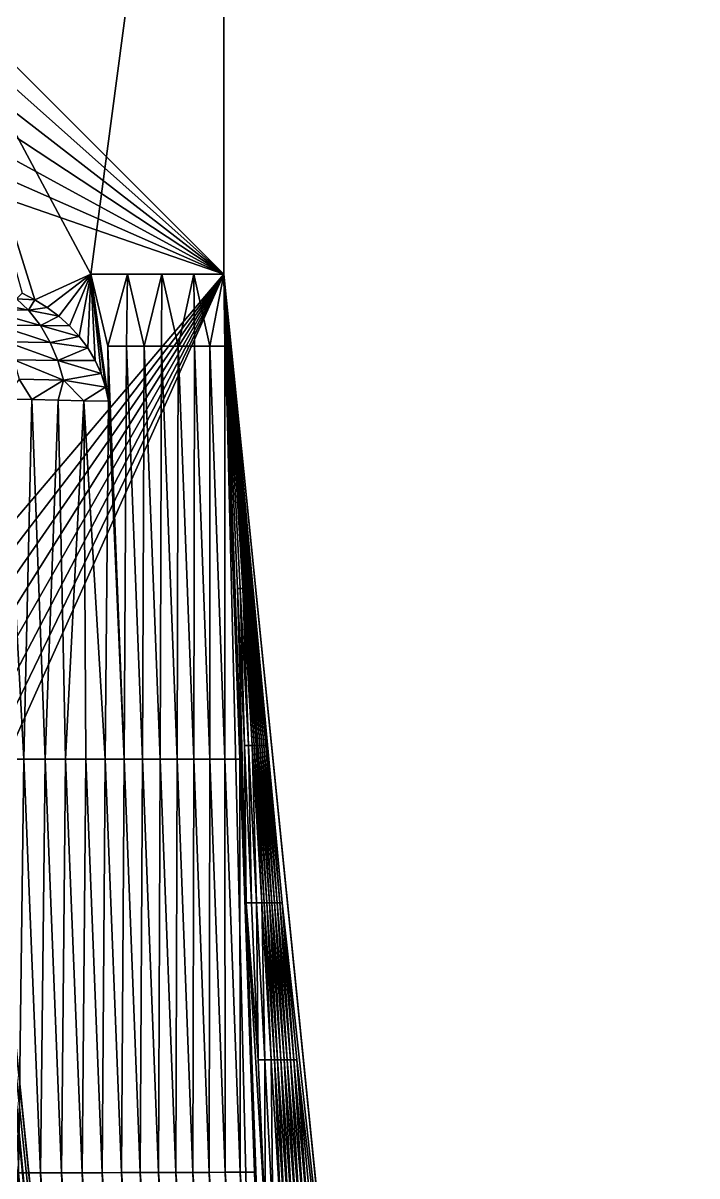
# Model space of a CAD drawing. Extents: x -53 to 3.8, y 0 to 88.2.
# Drawn here: x -5.92 to 3.49, y 57.65 to 73.76 of the extents above; entities that cross this region are included whole.
import ezdxf

# ---------------------------------------------------------------- set-up
doc = ezdxf.new("R2010")
doc.units = 0

msp = doc.modelspace()

# ---------------------------------------------------------------- linework, layer by layer
for points in [[(-4.97569, 70.249, 13.5), (-3.119, 84.249, 13.5), (-7.119, 74.249, 13.5)], [(-3.119, 70.249), (-7.119, 74.249), (-3.119, 84.249)], [(-4.97569, 70.249, 13.5), (-3.119, 70.249, 13.5), (-3.119, 84.249, 13.5)], [(-3.119, 70.249), (-3.119, 84.249), (-3.119, 79.4532, 4.36866)], [(-3.119, 84.249, 13.5), (-3.119, 70.249, 13.5), (-3.119, 79.8805, 12.1121)], [(-3.119, 79.8805, 12.1121), (-3.119, 70.249, 13.5), (-3.119, 79.4532, 12.0039)], [(-3.119, 79.0405, 4.52319), (-3.119, 70.249), (-3.119, 79.4532, 4.36866)], [(-3.119, 79.4532, 12.0039), (-3.119, 70.249, 13.5), (-3.119, 79.0405, 11.8494)], [(-3.119, 70.249, 0.52924), (-3.119, 70.249), (-3.119, 79.0405, 4.52319)], [(-3.119, 78.6473, 4.72218), (-3.119, 70.249, 0.52924), (-3.119, 79.0405, 4.52319)], [(-3.119, 79.0405, 11.8494), (-3.119, 70.249, 13.5), (-3.119, 78.6473, 11.6504)], [(-3.119, 78.2784, 4.96322), (-3.119, 70.249, 0.52924), (-3.119, 78.6473, 4.72218)], [(-3.119, 78.6473, 11.6504), (-3.119, 70.249, 13.5), (-3.119, 78.2784, 11.4093)], [(-3.119, 77.9382, 5.24338), (-3.119, 70.249, 0.52924), (-3.119, 78.2784, 4.96322)], [(-3.119, 78.2784, 11.4093), (-3.119, 70.249, 13.5), (-3.119, 77.9382, 11.1292)], [(-3.119, 70.249, 5.40849), (-3.119, 70.249, 0.52924), (-3.119, 77.9382, 5.24338)], [(-3.119, 77.6309, 5.55927), (-3.119, 70.249, 5.40849), (-3.119, 77.9382, 5.24338)], [(-3.119, 77.9382, 11.1292), (-3.119, 70.249, 13.5), (-3.119, 77.6309, 10.8133)], [(-3.119, 77.3602, 5.90705), (-3.119, 70.249, 5.40849), (-3.119, 77.6309, 5.55927)], [(-3.119, 77.6309, 10.8133), (-3.119, 70.249, 13.5), (-3.119, 77.3602, 10.4655)], [(-3.119, 77.1294, 6.28249), (-3.119, 70.249, 5.40849), (-3.119, 77.3602, 5.90705)], [(-3.119, 77.3602, 10.4655), (-3.119, 70.249, 10.2877), (-3.119, 77.1294, 10.0901)], [(-3.119, 70.249, 13.5), (-3.119, 70.249, 10.2877), (-3.119, 77.3602, 10.4655)], [(-3.119, 76.9413, 6.68104), (-3.119, 70.249, 5.40849), (-3.119, 77.1294, 6.28249)], [(-3.119, 77.1294, 10.0901), (-3.119, 70.249, 10.2877), (-3.119, 76.9413, 9.69152)], [(-3.119, 76.7982, 7.09787), (-3.119, 70.249, 5.40849), (-3.119, 76.9413, 6.68104)], [(-3.119, 76.9413, 9.69152), (-3.119, 70.249, 10.2877), (-3.119, 76.7982, 9.27469)], [(-3.119, 76.7019, 7.5279), (-3.119, 70.249, 5.40849), (-3.119, 76.7982, 7.09787)], [(-3.119, 76.7982, 9.27469), (-3.119, 70.249, 10.2877), (-3.119, 76.7019, 8.84466)], [(-3.119, 76.6534, 7.96593), (-3.119, 70.249, 5.40849), (-3.119, 76.7019, 7.5279)], [(-3.119, 76.7019, 8.84466), (-3.119, 70.249, 10.2877), (-3.119, 76.6534, 8.40663)], [(-3.119, 70.249, 10.2877), (-3.119, 70.249, 5.40849), (-3.119, 76.6534, 7.96593)], [(-3.119, 76.6534, 8.40663), (-3.119, 70.249, 10.2877), (-3.119, 76.6534, 7.96593)], [(-7.14091, 73.8309), (-7.119, 74.249), (-3.119, 70.249)], [(-5.75654, 69.8932, 13.5), (-4.97569, 70.249, 13.5), (-7.119, 74.249, 13.5)], [(-7.119, 74.249, 13.5), (-5.93662, 69.9861, 13.5), (-5.75654, 69.8932, 13.5)], [(-7.20641, 73.4174), (-7.14091, 73.8309), (-3.119, 70.249)], [(-3.119, 70.249), (-7.31477, 73.0129), (-7.20641, 73.4174)], [(-7.46482, 72.6221), (-7.31477, 73.0129), (-3.119, 70.249)], [(-7.6549, 72.249), (-7.46482, 72.6221), (-3.119, 70.249)], [(-3.119, 70.249), (-7.88293, 71.8979), (-7.6549, 72.249)], [(-7.88293, 71.8979), (-3.119, 70.249), (-7.50443, 65.0945)], [(-7.50443, 65.0945), (-3.119, 70.249), (-7.26891, 64.8411)], [(-7.26891, 64.8411), (-3.119, 70.249), (-7.05624, 64.5684)], [(-7.05624, 64.5684), (-3.119, 70.249), (-6.86767, 64.2779)], [(-6.86767, 64.2779), (-3.119, 70.249), (-6.70462, 63.9715)], [(-6.70462, 63.9715), (-3.119, 70.249), (-6.56905, 63.6529)], [(-6.56905, 63.6529), (-3.119, 70.249), (-6.46167, 63.3241)], [(-6.46167, 63.3241), (-3.119, 70.249), (-6.38309, 62.9872)], [(-6.38309, 62.9872), (-3.119, 70.249), (-1.84729, 18.2287)], [(-5.58488, 69.786, 13.5), (-4.97569, 70.249, 13.5), (-5.75654, 69.8932, 13.5)], [(-5.42306, 69.6644, 13.5), (-4.97569, 70.249, 13.5), (-5.58488, 69.786, 13.5)], [(-5.27308, 69.5289, 13.5), (-4.97569, 70.249, 13.5), (-5.42306, 69.6644, 13.5)], [(-5.13711, 69.3801, 13.5), (-4.97569, 70.249, 13.5), (-5.27308, 69.5289, 13.5)], [(-5.01681, 69.2187, 13.5), (-4.97569, 70.249, 13.5), (-5.13711, 69.3801, 13.5)], [(-4.91391, 69.0451, 13.5), (-4.97569, 70.249, 13.5), (-5.01681, 69.2187, 13.5)], [(-4.97569, 70.249, 13.5), (-4.73069, 68.4739, 13.5), (-4.73732, 69.2436, 13.3461)], [(-4.46493, 70.249, 12.7247), (-4.97569, 70.249, 13.5), (-4.73732, 69.2436, 13.3461)], [(-3.119, 70.249, 13.5), (-4.97569, 70.249, 13.5), (-4.46493, 70.249, 12.7247)], [(-4.83098, 68.862, 13.5), (-4.97569, 70.249, 13.5), (-4.91391, 69.0451, 13.5)], [(-4.76953, 68.6712, 13.5), (-4.97569, 70.249, 13.5), (-4.83098, 68.862, 13.5)], [(-4.73069, 68.4739, 13.5), (-4.97569, 70.249, 13.5), (-4.76953, 68.6712, 13.5)], [(-4.73732, 69.2436, 13.3461), (-4.47972, 69.2436, 12.948), (-4.46493, 70.249, 12.7247)], [(-4.47972, 69.2436, 12.948), (-4.23001, 69.2436, 12.5449), (-4.46493, 70.249, 12.7247)], [(-4.46493, 70.249, 12.7247), (-4.23001, 69.2436, 12.5449), (-3.98476, 70.249, 11.93)], [(-4.46493, 70.249, 12.7247), (-3.98476, 70.249, 11.93), (-3.119, 70.249, 13.5)], [(-4.23001, 69.2436, 12.5449), (-3.98829, 69.2436, 12.137), (-3.98476, 70.249, 11.93)], [(-3.98829, 69.2436, 12.137), (-3.75467, 69.2436, 11.7245), (-3.98476, 70.249, 11.93)], [(-3.98476, 70.249, 11.93), (-3.75467, 69.2436, 11.7245), (-3.53588, 70.249, 11.1173)], [(-3.98476, 70.249, 11.93), (-3.53588, 70.249, 11.1173), (-3.119, 70.249, 13.5)], [(-3.75467, 69.2436, 11.7245), (-3.52923, 69.2436, 11.3074), (-3.53588, 70.249, 11.1173)], [(-3.53588, 70.249, 11.1173), (-3.31208, 69.2436, 10.8859), (-3.119, 70.249, 10.2877)], [(-3.52923, 69.2436, 11.3074), (-3.31208, 69.2436, 10.8859), (-3.53588, 70.249, 11.1173)], [(-3.119, 70.249, 13.5), (-3.53588, 70.249, 11.1173), (-3.119, 70.249, 10.2877)], [(-3.31208, 69.2436, 10.8859), (-3.10332, 69.2436, 10.4602), (-3.119, 70.249, 10.2877)], [(-3.119, 70.249, 10.2877), (-2.89619, 63.4733, 11.2315), (-2.80412, 61.4679, 11.4601)], [(-3.10332, 69.2436, 10.4602), (-2.89619, 63.4733, 11.2315), (-3.119, 70.249, 10.2877)], [(-3.119, 70.249, 5.40849), (-2.85375, 65.8584, 7.00665), (-2.83578, 65.8584, 6.3621)], [(-2.81781, 65.8584, 5.71756), (-3.119, 70.249, 5.40849), (-2.83578, 65.8584, 6.3621)], [(-2.79984, 65.8584, 5.07301), (-3.119, 70.249, 5.40849), (-2.81781, 65.8584, 5.71756)], [(-2.80412, 61.4679, 11.4601), (-2.92562, 65.8584, 9.58483), (-3.119, 70.249, 10.2877)], [(-2.88969, 65.8584, 8.29574), (-3.119, 70.249, 10.2877), (-2.92562, 65.8584, 9.58483)], [(-3.119, 70.249, 5.40849), (-3.119, 70.249, 10.2877), (-2.88969, 65.8584, 8.29574)], [(-2.85375, 65.8584, 7.00665), (-3.119, 70.249, 5.40849), (-2.88969, 65.8584, 8.29574)], [(-3.119, 70.249, 5.40849), (-2.74594, 65.8584, 3.13938), (-3.119, 70.249, 0.52924)], [(-2.76391, 65.8584, 3.78392), (-2.74594, 65.8584, 3.13938), (-3.119, 70.249, 5.40849)], [(-2.78187, 65.8584, 4.42847), (-2.76391, 65.8584, 3.78392), (-3.119, 70.249, 5.40849)], [(-3.119, 70.249, 0.52924), (-2.301, 61.4679, 1.95152), (-1.38904, 53.1781, 0.65349)], [(-2.5055, 63.6632, 1.90091), (-2.301, 61.4679, 1.95152), (-3.119, 70.249, 0.52924)], [(-2.71, 65.8584, 1.85029), (-2.5055, 63.6632, 1.90091), (-3.119, 70.249, 0.52924)], [(-2.72797, 65.8584, 2.49483), (-3.119, 70.249, 0.52924), (-2.74594, 65.8584, 3.13938)], [(-2.71, 65.8584, 1.85029), (-3.119, 70.249, 0.52924), (-2.72797, 65.8584, 2.49483)], [(-2.78187, 65.8584, 4.42847), (-3.119, 70.249, 5.40849), (-2.79984, 65.8584, 5.07301)], [(-3.119, 70.249), (0.34092, 36.1072, 0.77773), (3.4933, 5)], [(-1.38904, 53.1781, 0.65349), (0.34092, 36.1072, 0.77773), (-3.119, 70.249)], [(-3.119, 70.249, 0.52924), (-1.38904, 53.1781, 0.65349), (-3.119, 70.249)], [(-3.119, 70.249), (3.4933, 5), (-1.84729, 18.2287)], [(-6.61136, 69.9069, 14.6148), (-5.8474, 69.745, 13.9531), (-6.01297, 69.904, 13.8331)], [(-6.45154, 69.7493, 14.7417), (-5.8474, 69.745, 13.9531), (-6.61136, 69.9069, 14.6148)], [(-6.01297, 69.904, 13.8331), (-5.75654, 69.8932, 13.5), (-5.93662, 69.9861, 13.5)], [(-5.67886, 69.5303, 14.0754), (-6.45154, 69.7493, 14.7417), (-6.28863, 69.5362, 14.8711)], [(-5.8474, 69.745, 13.9531), (-6.45154, 69.7493, 14.7417), (-5.67886, 69.5303, 14.0754)], [(-5.8474, 69.745, 13.9531), (-5.75654, 69.8932, 13.5), (-6.01297, 69.904, 13.8331)], [(-5.8474, 69.745, 13.9531), (-5.58488, 69.786, 13.5), (-5.75654, 69.8932, 13.5)], [(-5.42306, 69.6644, 13.5), (-5.58488, 69.786, 13.5), (-5.8474, 69.745, 13.9531)], [(-5.67886, 69.5303, 14.0754), (-5.42306, 69.6644, 13.5), (-5.8474, 69.745, 13.9531)], [(-5.27308, 69.5289, 13.5), (-5.42306, 69.6644, 13.5), (-5.67886, 69.5303, 14.0754)], [(-5.54283, 69.2966, 14.174), (-6.28863, 69.5362, 14.8711), (-6.15689, 69.3043, 14.9757)], [(-5.67886, 69.5303, 14.0754), (-6.28863, 69.5362, 14.8711), (-5.54283, 69.2966, 14.174)], [(-5.13711, 69.3801, 13.5), (-5.27308, 69.5289, 13.5), (-5.67886, 69.5303, 14.0754)], [(-5.54283, 69.2966, 14.174), (-5.13711, 69.3801, 13.5), (-5.67886, 69.5303, 14.0754)], [(-5.4354, 69.0413, 14.2519), (-6.15689, 69.3043, 14.9757), (-6.05252, 69.0507, 15.0587)], [(-5.54283, 69.2966, 14.174), (-6.15689, 69.3043, 14.9757), (-5.4354, 69.0413, 14.2519)], [(-5.01681, 69.2187, 13.5), (-5.13711, 69.3801, 13.5), (-5.54283, 69.2966, 14.174)], [(-5.4354, 69.0413, 14.2519), (-5.01681, 69.2187, 13.5), (-5.54283, 69.2966, 14.174)], [(-4.91391, 69.0451, 13.5), (-5.01681, 69.2187, 13.5), (-5.4354, 69.0413, 14.2519)], [(-4.73732, 69.2436, 13.3461), (-4.73069, 68.4739, 13.5), (-4.51174, 63.4733, 14.1871)], [(-4.51174, 63.4733, 14.1871), (-4.47972, 69.2436, 12.948), (-4.73732, 69.2436, 13.3461)], [(-4.25581, 63.4733, 13.7791), (-4.47972, 69.2436, 12.948), (-4.51174, 63.4733, 14.1871)], [(-4.23001, 69.2436, 12.5449), (-4.47972, 69.2436, 12.948), (-4.25581, 63.4733, 13.7791)], [(-4.25581, 63.4733, 13.7791), (-4.0081, 63.4733, 13.366), (-4.23001, 69.2436, 12.5449)], [(-4.0081, 63.4733, 13.366), (-3.98829, 69.2436, 12.137), (-4.23001, 69.2436, 12.5449)], [(-3.76869, 63.4733, 12.9481), (-3.98829, 69.2436, 12.137), (-4.0081, 63.4733, 13.366)], [(-3.75467, 69.2436, 11.7245), (-3.98829, 69.2436, 12.137), (-3.76869, 63.4733, 12.9481)], [(-3.76869, 63.4733, 12.9481), (-3.5377, 63.4733, 12.5256), (-3.75467, 69.2436, 11.7245)], [(-3.5377, 63.4733, 12.5256), (-3.52923, 69.2436, 11.3074), (-3.75467, 69.2436, 11.7245)], [(-3.31521, 63.4733, 12.0985), (-3.52923, 69.2436, 11.3074), (-3.5377, 63.4733, 12.5256)], [(-3.31208, 69.2436, 10.8859), (-3.52923, 69.2436, 11.3074), (-3.31521, 63.4733, 12.0985)], [(-3.31521, 63.4733, 12.0985), (-3.10134, 63.4733, 11.6671), (-3.31208, 69.2436, 10.8859)], [(-3.10134, 63.4733, 11.6671), (-3.10332, 69.2436, 10.4602), (-3.31208, 69.2436, 10.8859)], [(-3.10134, 63.4733, 11.6671), (-2.89619, 63.4733, 11.2315), (-3.10332, 69.2436, 10.4602)], [(-6.05252, 69.0507, 15.0587), (-5.97762, 68.7807, 15.1183), (-5.35877, 68.7696, 14.3075)], [(-5.4354, 69.0413, 14.2519), (-6.05252, 69.0507, 15.0587), (-5.35877, 68.7696, 14.3075)], [(-4.83098, 68.862, 13.5), (-4.91391, 69.0451, 13.5), (-5.4354, 69.0413, 14.2519)], [(-5.35877, 68.7696, 14.3075), (-4.83098, 68.862, 13.5), (-5.4354, 69.0413, 14.2519)], [(-6.18103, 68.5045, 15.4592), (-5.79976, 68.4971, 14.9835), (-5.97762, 68.7807, 15.1183)], [(-5.97762, 68.7807, 15.1183), (-5.79976, 68.4971, 14.9835), (-5.35877, 68.7696, 14.3075)], [(-4.76953, 68.6712, 13.5), (-4.83098, 68.862, 13.5), (-5.35877, 68.7696, 14.3075)], [(-5.79976, 68.4971, 14.9835), (-5.43077, 68.4896, 14.4982), (-5.35877, 68.7696, 14.3075)], [(-5.35877, 68.7696, 14.3075), (-5.43077, 68.4896, 14.4982), (-5.07434, 68.4818, 14.0036)], [(-5.07434, 68.4818, 14.0036), (-4.76953, 68.6712, 13.5), (-5.35877, 68.7696, 14.3075)], [(-4.73069, 68.4739, 13.5), (-4.76953, 68.6712, 13.5), (-5.07434, 68.4818, 14.0036)], [(-5.91091, 63.4733, 16.1463), (-6.18103, 68.5045, 15.4592), (-6.21395, 63.4733, 16.5207)], [(-5.91091, 63.4733, 16.1463), (-5.79976, 68.4971, 14.9835), (-6.18103, 68.5045, 15.4592)], [(-5.61547, 63.4733, 15.7658), (-5.79976, 68.4971, 14.9835), (-5.91091, 63.4733, 16.1463)], [(-5.61547, 63.4733, 15.7658), (-5.43077, 68.4896, 14.4982), (-5.79976, 68.4971, 14.9835)], [(-5.32773, 63.4733, 15.3795), (-5.43077, 68.4896, 14.4982), (-5.61547, 63.4733, 15.7658)], [(-5.32773, 63.4733, 15.3795), (-5.07434, 68.4818, 14.0036), (-5.43077, 68.4896, 14.4982)], [(-5.0478, 63.4733, 14.9875), (-5.07434, 68.4818, 14.0036), (-5.32773, 63.4733, 15.3795)], [(-4.77576, 63.4733, 14.59), (-5.07434, 68.4818, 14.0036), (-5.0478, 63.4733, 14.9875)], [(-4.73069, 68.4739, 13.5), (-5.07434, 68.4818, 14.0036), (-4.77576, 63.4733, 14.59)], [(-4.73069, 68.4739, 13.5), (-4.77576, 63.4733, 14.59), (-4.51174, 63.4733, 14.1871)], [(-2.82893, 63.6632, 9.84328), (-2.92562, 65.8584, 9.58483), (-2.80412, 61.4679, 11.4601)], [(-2.82893, 63.6632, 9.84328), (-2.88969, 65.8584, 8.29574), (-2.92562, 65.8584, 9.58483)], [(-2.77503, 63.6632, 8.51955), (-2.88969, 65.8584, 8.29574), (-2.82893, 63.6632, 9.84328)], [(-2.77503, 63.6632, 8.51955), (-2.85375, 65.8584, 7.00665), (-2.88969, 65.8584, 8.29574)], [(-2.85375, 65.8584, 7.00665), (-2.77503, 63.6632, 8.51955), (-2.72112, 63.6632, 7.19582)], [(-2.83578, 65.8584, 6.3621), (-2.85375, 65.8584, 7.00665), (-2.72112, 63.6632, 7.19582)], [(-2.83578, 65.8584, 6.3621), (-2.72112, 63.6632, 7.19582), (-2.69417, 63.6632, 6.53396)], [(-2.69417, 63.6632, 6.53396), (-2.81781, 65.8584, 5.71756), (-2.83578, 65.8584, 6.3621)], [(-2.66722, 63.6632, 5.87209), (-2.79984, 65.8584, 5.07301), (-2.81781, 65.8584, 5.71756)], [(-2.66722, 63.6632, 5.87209), (-2.81781, 65.8584, 5.71756), (-2.69417, 63.6632, 6.53396)], [(-2.64026, 63.6632, 5.21023), (-2.79984, 65.8584, 5.07301), (-2.66722, 63.6632, 5.87209)], [(-2.79984, 65.8584, 5.07301), (-2.64026, 63.6632, 5.21023), (-2.78187, 65.8584, 4.42847)], [(-2.61331, 63.6632, 4.54836), (-2.76391, 65.8584, 3.78392), (-2.78187, 65.8584, 4.42847)], [(-2.64026, 63.6632, 5.21023), (-2.61331, 63.6632, 4.54836), (-2.78187, 65.8584, 4.42847)], [(-2.76391, 65.8584, 3.78392), (-2.58636, 63.6632, 3.8865), (-2.74594, 65.8584, 3.13938)], [(-2.61331, 63.6632, 4.54836), (-2.58636, 63.6632, 3.8865), (-2.76391, 65.8584, 3.78392)], [(-2.74594, 65.8584, 3.13938), (-2.55941, 63.6632, 3.22464), (-2.72797, 65.8584, 2.49483)], [(-2.58636, 63.6632, 3.8865), (-2.55941, 63.6632, 3.22464), (-2.74594, 65.8584, 3.13938)], [(-2.72797, 65.8584, 2.49483), (-2.53245, 63.6632, 2.56277), (-2.71, 65.8584, 1.85029)], [(-2.55941, 63.6632, 3.22464), (-2.53245, 63.6632, 2.56277), (-2.72797, 65.8584, 2.49483)], [(-2.53245, 63.6632, 2.56277), (-2.5055, 63.6632, 1.90091), (-2.71, 65.8584, 1.85029)], [(-2.73225, 61.4679, 10.1017), (-2.82893, 63.6632, 9.84328), (-2.80412, 61.4679, 11.4601)], [(-2.77503, 63.6632, 8.51955), (-2.82893, 63.6632, 9.84328), (-2.73225, 61.4679, 10.1017)], [(-2.77503, 63.6632, 8.51955), (-2.73225, 61.4679, 10.1017), (-2.66037, 61.4679, 8.74336)], [(-2.72112, 63.6632, 7.19582), (-2.77503, 63.6632, 8.51955), (-2.66037, 61.4679, 8.74336)], [(-2.72112, 63.6632, 7.19582), (-2.66037, 61.4679, 8.74336), (-2.5885, 61.4679, 7.38499)], [(-2.72112, 63.6632, 7.19582), (-2.5885, 61.4679, 7.38499), (-2.69417, 63.6632, 6.53396)], [(-2.69417, 63.6632, 6.53396), (-2.5885, 61.4679, 7.38499), (-2.55256, 61.4679, 6.70581)], [(-2.55256, 61.4679, 6.70581), (-2.66722, 63.6632, 5.87209), (-2.69417, 63.6632, 6.53396)], [(-2.51662, 61.4679, 6.02663), (-2.64026, 63.6632, 5.21023), (-2.66722, 63.6632, 5.87209)], [(-2.51662, 61.4679, 6.02663), (-2.66722, 63.6632, 5.87209), (-2.55256, 61.4679, 6.70581)], [(-2.48069, 61.4679, 5.34744), (-2.64026, 63.6632, 5.21023), (-2.51662, 61.4679, 6.02663)], [(-2.48069, 61.4679, 5.34744), (-2.61331, 63.6632, 4.54836), (-2.64026, 63.6632, 5.21023)], [(-2.44475, 61.4679, 4.66826), (-2.58636, 63.6632, 3.8865), (-2.61331, 63.6632, 4.54836)], [(-2.61331, 63.6632, 4.54836), (-2.48069, 61.4679, 5.34744), (-2.44475, 61.4679, 4.66826)], [(-2.40881, 61.4679, 3.98907), (-2.58636, 63.6632, 3.8865), (-2.44475, 61.4679, 4.66826)], [(-2.40881, 61.4679, 3.98907), (-2.55941, 63.6632, 3.22464), (-2.58636, 63.6632, 3.8865)], [(-2.37287, 61.4679, 3.30989), (-2.55941, 63.6632, 3.22464), (-2.40881, 61.4679, 3.98907)], [(-2.37287, 61.4679, 3.30989), (-2.53245, 63.6632, 2.56277), (-2.55941, 63.6632, 3.22464)], [(-2.33694, 61.4679, 2.63071), (-2.53245, 63.6632, 2.56277), (-2.37287, 61.4679, 3.30989)], [(-2.33694, 61.4679, 2.63071), (-2.5055, 63.6632, 1.90091), (-2.53245, 63.6632, 2.56277)], [(-2.301, 61.4679, 1.95152), (-2.5055, 63.6632, 1.90091), (-2.33694, 61.4679, 2.63071)], [(-5.98449, 57.693, 17.4222), (-5.91091, 63.4733, 16.1463), (-6.21395, 63.4733, 16.5207)], [(-5.68129, 57.6937, 17.0379), (-5.91091, 63.4733, 16.1463), (-5.98449, 57.693, 17.4222)], [(-5.68129, 57.6937, 17.0379), (-5.61547, 63.4733, 15.7658), (-5.91091, 63.4733, 16.1463)], [(-5.38599, 57.6945, 16.6476), (-5.61547, 63.4733, 15.7658), (-5.68129, 57.6937, 17.0379)], [(-5.38599, 57.6945, 16.6476), (-5.32773, 63.4733, 15.3795), (-5.61547, 63.4733, 15.7658)], [(-5.09871, 57.6953, 16.2513), (-5.32773, 63.4733, 15.3795), (-5.38599, 57.6945, 16.6476)], [(-5.09871, 57.6953, 16.2513), (-5.0478, 63.4733, 14.9875), (-5.32773, 63.4733, 15.3795)], [(-4.81954, 57.696, 15.8493), (-5.0478, 63.4733, 14.9875), (-5.09871, 57.6953, 16.2513)], [(-4.77576, 63.4733, 14.59), (-5.0478, 63.4733, 14.9875), (-4.81954, 57.696, 15.8493)], [(-4.77576, 63.4733, 14.59), (-4.81954, 57.696, 15.8493), (-4.54858, 57.6968, 15.4418)], [(-4.51174, 63.4733, 14.1871), (-4.77576, 63.4733, 14.59), (-4.54858, 57.6968, 15.4418)], [(-4.28594, 57.6976, 15.0289), (-4.51174, 63.4733, 14.1871), (-4.54858, 57.6968, 15.4418)], [(-4.25581, 63.4733, 13.7791), (-4.51174, 63.4733, 14.1871), (-4.28594, 57.6976, 15.0289)], [(-4.28594, 57.6976, 15.0289), (-4.03172, 57.6983, 14.6108), (-4.25581, 63.4733, 13.7791)], [(-4.03172, 57.6983, 14.6108), (-4.0081, 63.4733, 13.366), (-4.25581, 63.4733, 13.7791)], [(-3.78603, 57.6991, 14.1877), (-4.0081, 63.4733, 13.366), (-4.03172, 57.6983, 14.6108)], [(-3.76869, 63.4733, 12.9481), (-4.0081, 63.4733, 13.366), (-3.78603, 57.6991, 14.1877)], [(-3.78603, 57.6991, 14.1877), (-3.54897, 57.6999, 13.7597), (-3.76869, 63.4733, 12.9481)], [(-3.54897, 57.6999, 13.7597), (-3.5377, 63.4733, 12.5256), (-3.76869, 63.4733, 12.9481)], [(-3.32064, 57.7006, 13.327), (-3.5377, 63.4733, 12.5256), (-3.54897, 57.6999, 13.7597)], [(-3.31521, 63.4733, 12.0985), (-3.5377, 63.4733, 12.5256), (-3.32064, 57.7006, 13.327)], [(-3.32064, 57.7006, 13.327), (-3.10114, 57.7014, 12.8899), (-3.31521, 63.4733, 12.0985)], [(-3.10114, 57.7014, 12.8899), (-3.10134, 63.4733, 11.6671), (-3.31521, 63.4733, 12.0985)], [(-2.89057, 57.7022, 12.4484), (-2.89619, 63.4733, 11.2315), (-3.10134, 63.4733, 11.6671)], [(-3.10114, 57.7014, 12.8899), (-2.89057, 57.7022, 12.4484), (-3.10134, 63.4733, 11.6671)], [(-2.68905, 57.7029, 12.0028), (-2.80412, 61.4679, 11.4601), (-2.89619, 63.4733, 11.2315)], [(-2.89619, 63.4733, 11.2315), (-2.89057, 57.7022, 12.4484), (-2.68905, 57.7029, 12.0028)], [(-4.14293, 40.8817, 0.38852), (-6.38309, 62.9872), (-1.84729, 18.2287)], [(-6.37608, 62.9181, 0.11159), (-6.38309, 62.9872), (-4.14293, 40.8817, 0.38852)], [(-6.36842, 62.8424, 0.20396), (-6.37608, 62.9181, 0.11159), (-4.14293, 40.8817, 0.38852)], [(-4.14293, 40.8817, 0.38852), (-6.36413, 62.8001, 0.2421), (-6.36842, 62.8424, 0.20396)], [(-6.34918, 62.6526, 0.30045), (-6.36413, 62.8001, 0.2421), (-4.14293, 40.8817, 0.38852)], [(-4.14293, 40.8817, 0.38852), (-6.39262, 62.6313, 1.24636), (-6.34918, 62.6526, 0.30045)], [(-5.60149, 54.1776, 1.54588), (-5.97456, 58.1287, 1.47474), (-6.39262, 62.6313, 1.24636)], [(-5.22842, 50.2266, 1.61702), (-5.60149, 54.1776, 1.54588), (-6.39262, 62.6313, 1.24636)], [(-4.48229, 42.3245, 1.75929), (-6.39262, 62.6313, 1.24636), (-4.14293, 40.8817, 0.38852)], [(-5.22842, 50.2266, 1.61702), (-6.39262, 62.6313, 1.24636), (-4.48229, 42.3245, 1.75929)], [(-2.48924, 52.6867, 12.6325), (-2.80412, 61.4679, 11.4601), (-2.68905, 57.7029, 12.0028)], [(-2.80412, 61.4679, 11.4601), (-2.48924, 52.6867, 12.6325), (-2.53887, 57.0773, 10.6186)], [(-2.63556, 59.2726, 10.3602), (-2.80412, 61.4679, 11.4601), (-2.53887, 57.0773, 10.6186)], [(-2.73225, 61.4679, 10.1017), (-2.80412, 61.4679, 11.4601), (-2.63556, 59.2726, 10.3602)], [(-2.66037, 61.4679, 8.74336), (-2.73225, 61.4679, 10.1017), (-2.63556, 59.2726, 10.3602)], [(-2.66037, 61.4679, 8.74336), (-2.63556, 59.2726, 10.3602), (-2.54572, 59.2726, 8.96717)], [(-2.66037, 61.4679, 8.74336), (-2.54572, 59.2726, 8.96717), (-2.5885, 61.4679, 7.38499)], [(-2.5885, 61.4679, 7.38499), (-2.54572, 59.2726, 8.96717), (-2.45587, 59.2726, 7.57417)], [(-2.5885, 61.4679, 7.38499), (-2.45587, 59.2726, 7.57417), (-2.55256, 61.4679, 6.70581)], [(-2.55256, 61.4679, 6.70581), (-2.45587, 59.2726, 7.57417), (-2.41095, 59.2726, 6.87766)], [(-2.41095, 59.2726, 6.87766), (-2.51662, 61.4679, 6.02663), (-2.55256, 61.4679, 6.70581)], [(-2.36603, 59.2726, 6.18116), (-2.48069, 61.4679, 5.34744), (-2.51662, 61.4679, 6.02663)], [(-2.36603, 59.2726, 6.18116), (-2.51662, 61.4679, 6.02663), (-2.41095, 59.2726, 6.87766)], [(-2.32111, 59.2726, 5.48466), (-2.48069, 61.4679, 5.34744), (-2.36603, 59.2726, 6.18116)], [(-2.44475, 61.4679, 4.66826), (-2.48069, 61.4679, 5.34744), (-2.32111, 59.2726, 5.48466)], [(-2.27619, 59.2726, 4.78815), (-2.40881, 61.4679, 3.98907), (-2.44475, 61.4679, 4.66826)], [(-2.27619, 59.2726, 4.78815), (-2.44475, 61.4679, 4.66826), (-2.32111, 59.2726, 5.48466)], [(-2.23126, 59.2726, 4.09165), (-2.40881, 61.4679, 3.98907), (-2.27619, 59.2726, 4.78815)], [(-2.23126, 59.2726, 4.09165), (-2.37287, 61.4679, 3.30989), (-2.40881, 61.4679, 3.98907)], [(-2.18634, 59.2726, 3.39515), (-2.37287, 61.4679, 3.30989), (-2.23126, 59.2726, 4.09165)], [(-2.18634, 59.2726, 3.39515), (-2.33694, 61.4679, 2.63071), (-2.37287, 61.4679, 3.30989)], [(-2.14142, 59.2726, 2.69864), (-2.33694, 61.4679, 2.63071), (-2.18634, 59.2726, 3.39515)], [(-2.14142, 59.2726, 2.69864), (-2.301, 61.4679, 1.95152), (-2.33694, 61.4679, 2.63071)], [(-2.0965, 59.2726, 2.00214), (-2.301, 61.4679, 1.95152), (-2.14142, 59.2726, 2.69864)], [(-2.0965, 59.2726, 2.00214), (-1.38904, 53.1781, 0.65349), (-2.301, 61.4679, 1.95152)], [(-2.63556, 59.2726, 10.3602), (-2.53887, 57.0773, 10.6186), (-2.54572, 59.2726, 8.96717)], [(-2.54572, 59.2726, 8.96717), (-2.53887, 57.0773, 10.6186), (-2.43106, 57.0773, 9.19099)], [(-2.54572, 59.2726, 8.96717), (-2.43106, 57.0773, 9.19099), (-2.45587, 59.2726, 7.57417)], [(-2.45587, 59.2726, 7.57417), (-2.43106, 57.0773, 9.19099), (-2.32325, 57.0773, 7.76334)], [(-2.45587, 59.2726, 7.57417), (-2.32325, 57.0773, 7.76334), (-2.41095, 59.2726, 6.87766)], [(-2.41095, 59.2726, 6.87766), (-2.32325, 57.0773, 7.76334), (-2.26934, 57.0773, 7.04952)], [(-2.26934, 57.0773, 7.04952), (-2.36603, 59.2726, 6.18116), (-2.41095, 59.2726, 6.87766)], [(-2.21543, 57.0773, 6.33569), (-2.32111, 59.2726, 5.48466), (-2.36603, 59.2726, 6.18116)], [(-2.21543, 57.0773, 6.33569), (-2.36603, 59.2726, 6.18116), (-2.26934, 57.0773, 7.04952)], [(-2.16153, 57.0773, 5.62187), (-2.32111, 59.2726, 5.48466), (-2.21543, 57.0773, 6.33569)], [(-2.32111, 59.2726, 5.48466), (-2.16153, 57.0773, 5.62187), (-2.27619, 59.2726, 4.78815)], [(-2.27619, 59.2726, 4.78815), (-2.10762, 57.0773, 4.90805), (-2.23126, 59.2726, 4.09165)], [(-2.16153, 57.0773, 5.62187), (-2.10762, 57.0773, 4.90805), (-2.27619, 59.2726, 4.78815)], [(-2.23126, 59.2726, 4.09165), (-2.05372, 57.0773, 4.19423), (-2.18634, 59.2726, 3.39515)], [(-2.10762, 57.0773, 4.90805), (-2.05372, 57.0773, 4.19423), (-2.23126, 59.2726, 4.09165)], [(-2.18634, 59.2726, 3.39515), (-1.99981, 57.0773, 3.4804), (-2.14142, 59.2726, 2.69864)], [(-2.05372, 57.0773, 4.19423), (-1.99981, 57.0773, 3.4804), (-2.18634, 59.2726, 3.39515)], [(-2.14142, 59.2726, 2.69864), (-1.9459, 57.0773, 2.76658), (-2.0965, 59.2726, 2.00214)], [(-1.99981, 57.0773, 3.4804), (-1.9459, 57.0773, 2.76658), (-2.14142, 59.2726, 2.69864)], [(-2.0965, 59.2726, 2.00214), (-1.892, 57.0773, 2.05276), (-1.38904, 53.1781, 0.65349)], [(-1.9459, 57.0773, 2.76658), (-1.892, 57.0773, 2.05276), (-2.0965, 59.2726, 2.00214)], [(-6.22606, 58.1287, 4.94272), (-5.87939, 54.1776, 4.57374), (-5.93497, 54.1776, 5.17932)], [(-6.18414, 58.1287, 4.36472), (-5.87939, 54.1776, 4.57374), (-6.22606, 58.1287, 4.94272)], [(-6.18414, 58.1287, 4.36472), (-5.82381, 54.1776, 3.96817), (-5.87939, 54.1776, 4.57374)], [(-6.14223, 58.1287, 3.78672), (-5.82381, 54.1776, 3.96817), (-6.18414, 58.1287, 4.36472)], [(-6.14223, 58.1287, 3.78672), (-5.71265, 54.1776, 2.75702), (-5.82381, 54.1776, 3.96817)], [(-6.05839, 58.1287, 2.63073), (-5.71265, 54.1776, 2.75702), (-6.14223, 58.1287, 3.78672)], [(-6.05839, 58.1287, 2.63073), (-5.97456, 58.1287, 1.47474), (-5.60149, 54.1776, 1.54588)], [(-6.05839, 58.1287, 2.63073), (-5.60149, 54.1776, 1.54588), (-5.71265, 54.1776, 2.75702)], [(-5.75583, 51.9327, 18.3204), (-5.98449, 57.693, 17.4222), (-6.2955, 57.6922, 17.8002)], [(-5.75583, 51.9327, 18.3204), (-6.2955, 57.6922, 17.8002), (-6.06736, 51.9327, 18.7079)], [(-5.4524, 51.9327, 17.9267), (-5.68129, 57.6937, 17.0379), (-5.98449, 57.693, 17.4222)], [(-5.4524, 51.9327, 17.9267), (-5.98449, 57.693, 17.4222), (-5.75583, 51.9327, 18.3204)], [(-5.15719, 51.9327, 17.5267), (-5.38599, 57.6945, 16.6476), (-5.68129, 57.6937, 17.0379)], [(-5.15719, 51.9327, 17.5267), (-5.68129, 57.6937, 17.0379), (-5.4524, 51.9327, 17.9267)], [(-4.87029, 51.9327, 17.1208), (-5.09871, 57.6953, 16.2513), (-5.38599, 57.6945, 16.6476)], [(-4.87029, 51.9327, 17.1208), (-5.38599, 57.6945, 16.6476), (-5.15719, 51.9327, 17.5267)], [(-4.59182, 51.9327, 16.7091), (-4.81954, 57.696, 15.8493), (-5.09871, 57.6953, 16.2513)], [(-4.59182, 51.9327, 16.7091), (-5.09871, 57.6953, 16.2513), (-4.87029, 51.9327, 17.1208)], [(-4.54858, 57.6968, 15.4418), (-4.81954, 57.696, 15.8493), (-4.32188, 51.9327, 16.2918)], [(-4.81954, 57.696, 15.8493), (-4.59182, 51.9327, 16.7091), (-4.32188, 51.9327, 16.2918)], [(-4.28594, 57.6976, 15.0289), (-4.54858, 57.6968, 15.4418), (-4.06057, 51.9327, 15.8691)], [(-4.06057, 51.9327, 15.8691), (-4.54858, 57.6968, 15.4418), (-4.32188, 51.9327, 16.2918)], [(-3.808, 51.9327, 15.4412), (-4.03172, 57.6983, 14.6108), (-4.28594, 57.6976, 15.0289)], [(-4.06057, 51.9327, 15.8691), (-3.808, 51.9327, 15.4412), (-4.28594, 57.6976, 15.0289)], [(-3.78603, 57.6991, 14.1877), (-4.03172, 57.6983, 14.6108), (-3.56427, 51.9327, 15.0082)], [(-3.56427, 51.9327, 15.0082), (-4.03172, 57.6983, 14.6108), (-3.808, 51.9327, 15.4412)], [(-3.32949, 51.9327, 14.5704), (-3.54897, 57.6999, 13.7597), (-3.78603, 57.6991, 14.1877)], [(-3.56427, 51.9327, 15.0082), (-3.32949, 51.9327, 14.5704), (-3.78603, 57.6991, 14.1877)], [(-3.32064, 57.7006, 13.327), (-3.54897, 57.6999, 13.7597), (-3.10376, 51.9327, 14.1278)], [(-3.10376, 51.9327, 14.1278), (-3.54897, 57.6999, 13.7597), (-3.32949, 51.9327, 14.5704)], [(-2.88718, 51.9327, 13.6808), (-3.10114, 57.7014, 12.8899), (-3.32064, 57.7006, 13.327)], [(-3.10376, 51.9327, 14.1278), (-2.88718, 51.9327, 13.6808), (-3.32064, 57.7006, 13.327)], [(-2.67987, 51.9327, 13.2295), (-2.89057, 57.7022, 12.4484), (-3.10114, 57.7014, 12.8899)], [(-2.88718, 51.9327, 13.6808), (-2.67987, 51.9327, 13.2295), (-3.10114, 57.7014, 12.8899)], [(-2.68905, 57.7029, 12.0028), (-2.89057, 57.7022, 12.4484), (-2.48192, 51.9327, 12.774)], [(-2.89057, 57.7022, 12.4484), (-2.67987, 51.9327, 13.2295), (-2.48192, 51.9327, 12.774)], [(-2.48192, 51.9327, 12.774), (-2.48924, 52.6867, 12.6325), (-2.68905, 57.7029, 12.0028)]]:
    msp.add_3dface(points)

doc.saveas('drawing.dxf')
